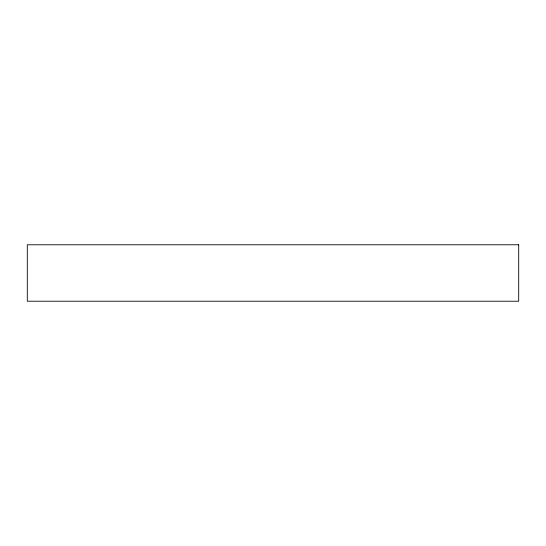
<?xml version="1.0" encoding="UTF-8"?>
<svg xmlns="http://www.w3.org/2000/svg" width="546" height="546" viewBox="0 0 546 546"><rect width="100%" height="100%" fill="white"/><g stroke="black" fill="none" stroke-linecap="round" stroke-linejoin="round"><path stroke-width="0.82" d="M518.7 244.779L27.3 244.779L27.3 301.221L518.7 301.221L518.7 244.779"/></g></svg>
